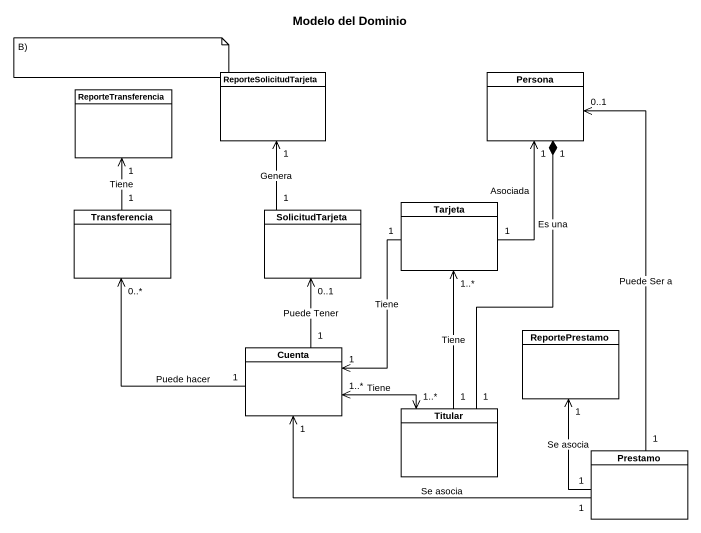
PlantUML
@startuml
title Modelo del Dominio
hide circle
hide empty members
class ReporteSolicitudTarjeta
class Persona
class ReporteTransferencia
class Tarjeta
class Transferencia
class SolicitudTarjeta
class Cuenta
class ReportePrestamo
class Titular
class Prestamo
Tarjeta "1" -up-> "1" Persona : Asociada
Transferencia "1" -up-> "1" ReporteTransferencia : Tiene
SolicitudTarjeta "1" -up-> "1" ReporteSolicitudTarjeta : Genera
Cuenta "1" <-up- "1" Tarjeta : Tiene
Cuenta "1" -up-> "0..*" Transferencia : Puede hacer
Cuenta "1" -up-> "0..1" SolicitudTarjeta : Puede Tener
Titular "1" -up-* "1" Persona : Es una
Titular "1" -up-> "1..*" Tarjeta : Tiene
Titular "1..*" <-left-> "1..*" Cuenta : Tiene
Prestamo "1" -up-> "0..1" Persona : Puede Ser a
Prestamo "1" -left-> "1" Cuenta : Se asocia
Prestamo "1" -up-> "1" ReportePrestamo : Se asocia
note as N1
  B)
end note
@enduml
